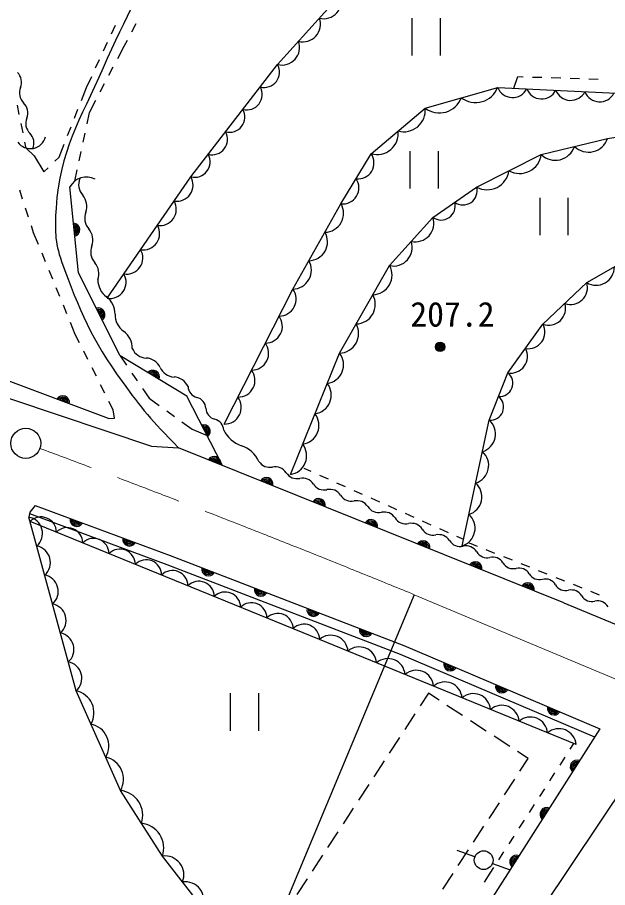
# Model space of a CAD drawing. Units: millimetres, scale not verified. Extents: x 40000 to 680000, y 20000 to 380000.
# Drawn here: x 441512 to 472954, y 271612 to 317934 of the extents above; entities that cross this region are included whole.
import ezdxf
from ezdxf.enums import TextEntityAlignment as Align

# ---------------------------------------------------------------- set-up
doc = ezdxf.new("R2010")
doc.units = ezdxf.units.MM
doc.header["$LTSCALE"] = 1000
doc.linetypes.add('CHAIN', pattern=[18.5, 12, -1.5, 3.5, -1.5])
for name, color, linetype, lineweight in [('M-BGD', 7, 'Continuous', 25), ('M-BGD-EXST', 7, 'Continuous', 25), ('M-BMK', 2, 'CHAIN', 13), ('M-BMK-SRVR', 3, 'Continuous', 25)]:
    doc.layers.add(name, color=color, linetype=linetype, lineweight=lineweight)
doc.styles.add('ＭＳ ゴシック', font='')
doc.styles.get('ＭＳ ゴシック').set_extended_font_data('MS Gothic')

msp = doc.modelspace()

# ---------------------------------------------------------------- linework, layer by layer
at = {"layer": 'M-BGD'}
for p, q in [((462529, 317901), (462529, 315901)), ((464029, 317901), (464029, 315901)), ((446527, 317062), (446738, 317515)), ((447605, 317174), (447835, 317618)), ((446104, 316155), (446316, 316609)), ((446855, 315738), (447200, 316396)), ((447200, 316396), (447374, 316731)), ((445681, 315249), (445893, 315702)), ((446391, 314852), (446623, 315295)), ((445192, 314201), (445470, 314796)), ((467957, 314165), (468174, 314784)), ((468174, 314784), (468456, 314775)), ((468956, 314760), (469455, 314745)), ((469955, 314729), (470455, 314714)), ((470955, 314699), (471455, 314684)), ((471954, 314668), (472454, 314653)), ((444920, 313508), (445192, 314201)), ((445927, 313966), (446159, 314409)), ((441614, 312769), (441514, 313259)), ((445351, 312865), (445695, 313523)), ((444555, 312577), (444738, 313042)), ((445222, 312264), (445351, 312865)), ((441815, 311789), (441714, 312279)), ((444190, 311646), (444373, 312111)), ((445013, 311286), (445118, 311775)), ((441980, 310978), (441915, 311299)), ((441980, 310978), (442406, 310567)), ((443735, 310487), (444007, 311180)), ((462421, 310822), (462421, 308822)), ((463921, 310822), (463921, 308822)), ((442406, 310567), (442919, 309718)), ((443509, 310274), (443735, 310487)), ((444804, 310308), (444908, 310797)), ((442919, 309718), (443145, 309931)), ((444571, 309219), (444699, 309820)), ((441793, 308259), (441637, 308734)), ((469338, 308337), (469338, 306337)), ((470838, 308337), (470838, 306337)), ((442105, 307309), (441949, 307784)), ((442379, 306473), (442261, 306834)), ((442635, 305850), (442379, 306473)), ((443014, 304924), (442825, 305387)), ((443393, 303999), (443204, 304462)), ((446361, 296588), (427491, 303657)), ((443772, 303074), (443583, 303536)), ((444152, 302148), (443962, 302611)), ((444597, 301062), (444341, 301686)), ((444820, 300616), (444597, 301062)), ((445269, 299722), (445045, 300169)), ((446979, 299926), (447329, 299415)), ((445718, 298829), (445493, 299276)), ((447611, 299003), (447894, 298590)), ((446166, 297935), (445942, 298382)), ((448176, 298178), (448526, 297667)), ((446614, 297043), (446391, 297488)), ((448526, 297667), (449062, 297280)), ((446694, 296594), (446614, 297043)), ((449468, 296988), (449873, 296696)), ((446361, 296588), (446694, 296594)), ((450279, 296404), (450815, 296017)), ((450815, 296017), (451614, 295680)), ((470627, 286762), (450098, 295030)), ((456780, 293940), (457146, 293776)), ((457603, 293573), (458060, 293369)), ((458516, 293166), (458973, 292962)), ((459430, 292759), (459886, 292555)), ((460343, 292352), (460800, 292148)), ((461257, 291945), (461713, 291741)), ((462170, 291537), (462627, 291334)), ((463083, 291130), (463540, 290927)), ((463997, 290723), (464453, 290520)), ((464910, 290316), (465277, 290153)), ((465570, 289965), (466007, 289791)), ((466472, 289606), (466937, 289421)), ((467401, 289237), (467866, 289052)), ((468330, 288867), (468795, 288682)), ((469260, 288498), (469724, 288313)), ((470189, 288128), (470653, 287943)), ((471118, 287759), (471583, 287574)), ((472047, 287389), (472512, 287204)), ((452856, 281966), (452856, 279966)), ((454356, 281966), (454356, 279966)), ((463409, 281957), (462967, 281281)), ((463974, 281587), (463409, 281957)), ((465229, 280766), (464393, 281313)), ((462693, 280863), (462146, 280026)), ((466485, 279945), (465648, 280492)), ((472537, 280060), (465172, 268500)), ((461872, 279608), (461325, 278771)), ((467740, 279123), (466903, 279671)), ((467524, 267572), (475076, 278876)), ((470966, 278973), (471162, 279275)), ((468723, 278480), (468158, 278850)), ((468281, 277804), (468723, 278480)), ((470423, 278134), (470695, 278553)), ((461051, 278353), (460503, 277516)), ((469879, 277294), (470151, 277714)), ((460230, 277097), (459682, 276261)), ((467460, 276549), (468008, 277386)), ((469336, 276455), (469608, 276874)), ((466639, 275294), (467186, 276131)), ((459408, 275842), (458861, 275005)), ((468793, 275615), (469064, 276035)), ((468249, 274776), (468521, 275195)), ((465818, 274039), (466365, 274875)), ((458587, 274587), (458040, 273750)), ((467706, 273936), (467977, 274356)), ((457766, 273332), (457218, 272495)), ((464996, 272783), (465544, 273620)), ((467162, 273097), (467434, 273517)), ((466395, 271899), (466695, 272375)), ((466695, 272375), (466890, 272677)), ((456944, 272077), (456397, 271240)), ((464175, 271528), (464723, 272365))]:
    msp.add_line(p, q, dxfattribs=at)
for points in [[(446295, 302981), (450752, 309452), (455376, 315429), (458714, 319128), (471359, 323667), (472992, 324508), (476619, 325589), (480740, 326627)], [(395985, 319692), (394926, 317742), (395284, 317045), (396522, 315832), (403782, 313420), (416877, 306046), (418699, 305157), (448659, 295114), (450098, 295030)], [(452531, 296283), (456181, 303472), (458751, 308011), (460360, 310677), (463230, 313103), (467097, 314208), (476392, 313751), (482264, 313559)], [(456057, 293604), (458675, 300062), (461341, 304721), (463647, 307291), (465976, 308900), (469423, 310629), (472953, 311494), (477541, 312190), (482392, 312791)], [(452439, 294087), (450534, 297765), (446979, 299926), (444769, 304345), (444308, 308914)], [(465201, 289805), (466653, 296491), (467637, 299013), (469511, 301606), (471840, 303816), (474782, 305497), (478073, 306242), (483394, 306573), (491546, 306866)], [(442460, 291954), (442179, 291604), (442127, 291336)], [(442460, 291954), (449645, 289286), (462096, 284498), (472537, 280060)], [(442165, 291527), (449467, 288816), (461907, 284031), (472263, 279630)], [(453527, 267783), (449236, 273291), (447003, 276781), (444641, 282081), (442127, 291336)], [(471274, 279229), (457608, 284825), (442190, 291106)], [(470627, 286762), (485866, 280451), (517775, 267188), (520771, 266203)]]:
    msp.add_lwpolyline(points, dxfattribs=at)
for radius in [250, 204, 159, 114, 68.2, 22.7]:
    msp.add_circle((464028, 300393), radius, dxfattribs=at)
for centre, radius, start, end in [((457832, 318806), 940, 255.825, 20.0364), ((456719, 317573), 940, 255.825, 20.0364), ((455606, 316340), 940, 255.825, 20.0364), ((440987, 314479), 746, 337.9024, 45.2004), ((454659, 315028), 821, 255.2939, 29.2516), ((442369, 313917), 746, 157.9024, 225.2003), ((453735, 313833), 821, 255.2939, 29.2516), ((465921, 314663), 1261, 233.0603, 338.8305), ((467889, 314521), 851, 201.5647, 332.8139), ((469438, 314444), 851, 201.5647, 332.8139), ((463988, 314111), 1261, 233.0603, 338.8305), ((470987, 314368), 851, 201.5647, 332.8139), ((472536, 314292), 851, 201.5647, 332.8139), ((441318, 312859), 746, 337.9024, 45.2004), ((452810, 312637), 821, 255.2939, 29.2516), ((462105, 312980), 1133, 254.1582, 6.25), ((442700, 312297), 746, 157.9024, 225.2003), ((441649, 311239), 746, 337.9024, 45.2004), ((451885, 311442), 821, 255.2939, 29.2516), ((460670, 311767), 1133, 254.1582, 6.25), ((442205, 311769), 822, 215.1699, 346.9705), ((471934, 311837), 1076, 226.1188, 341.4027), ((470168, 311404), 1076, 226.1188, 341.4027), ((450960, 310246), 821, 255.2939, 29.2516), ((459653, 310195), 856, 263.4607, 34.3086), ((468257, 310804), 1179, 241.815, 351.4747), ((445198, 308413), 1021, 63.4886, 150.6316), ((450003, 309013), 867, 260.5053, 30.3869), ((466533, 309939), 1179, 241.815, 351.4747), ((445669, 309053), 894, 159.4881, 220.8091), ((458849, 308862), 856, 263.4607, 34.3086), ((465251, 308704), 751, 234.1609, 15.1064), ((444315, 307884), 894, 339.4881, 40.8091), ((449112, 307719), 867, 260.5053, 30.3869), ((464086, 307900), 751, 234.1609, 15.1064), ((457883, 307504), 1006, 270.6748, 30.2935), ((445990, 307257), 894, 159.4881, 220.8091), ((462702, 306979), 995, 257.9355, 18.2679), ((444485, 306624), 354, 284.5617, 86.9668), ((444485, 306624), 283, 286.7857, 84.7428), ((444485, 306624), 212, 290.532, 80.9965), ((444485, 306624), 142, 298.2438, 73.2848), ((444485, 306624), 100, 308.5614, 62.9671), ((444637, 306089), 894, 339.4881, 40.8091), ((448221, 306425), 867, 260.5053, 30.3869), ((457026, 305991), 1006, 270.6748, 30.2935), ((446312, 305462), 894, 159.4881, 220.8091), ((461549, 305694), 995, 257.9355, 18.2679), ((447329, 305131), 867, 260.5053, 30.3869), ((444958, 304293), 894, 339.4881, 40.8091), ((456170, 304478), 1006, 270.6748, 30.2935), ((460419, 304218), 1050, 271.8251, 28.6216), ((472344, 304642), 968, 238.6447, 0.845), ((446913, 303964), 1117, 179.2046, 233.9255), ((446438, 303836), 867, 260.5053, 30.3869), ((455460, 302934), 900, 269.4705, 36.687), ((470986, 303550), 894, 249.6478, 17.3214), ((445597, 302158), 1117, 359.2047, 53.9254), ((459530, 302665), 1050, 271.8251, 28.6216), ((469822, 302445), 894, 249.6478, 17.3214), ((445826, 302112), 354, 305.3625, 107.7676), ((445826, 302112), 283, 307.5865, 105.5436), ((445826, 302112), 212, 311.3328, 101.7973), ((445826, 302112), 142, 319.0446, 94.0855), ((445826, 302112), 100, 329.3622, 83.7679), ((447831, 302127), 1117, 179.2046, 233.9255), ((454729, 301496), 900, 269.4705, 36.687), ((458642, 301112), 1050, 271.8251, 28.6216), ((468726, 301186), 890, 260.1449, 28.1797), ((446516, 300321), 1117, 359.2047, 53.9254), ((448421, 300667), 868, 204.6557, 266.9361), ((453999, 300059), 900, 269.4705, 36.687), ((467790, 299889), 890, 260.1449, 28.1797), ((448329, 298935), 868, 24.6557, 86.9361), ((457877, 299446), 1009, 278.2146, 37.6463), ((449905, 299658), 868, 204.6557, 266.9361), ((448728, 298799), 354, 337.4933, 139.8985), ((448728, 298799), 283, 339.7173, 137.6744), ((448728, 298799), 212, 343.4636, 133.9281), ((448728, 298799), 142, 351.1754, 126.2164), ((448728, 298799), 100, 1.493, 115.8987), ((449813, 297926), 868, 24.6557, 86.9361), ((453269, 298621), 900, 269.4705, 36.687), ((467197, 298458), 708, 265.7592, 51.5819), ((457222, 297831), 1009, 278.2146, 37.6463), ((451227, 298316), 626, 182.5444, 256.2064), ((443930, 297441), 354, 348.26, 150.6652), ((443930, 297441), 283, 350.4841, 148.4412), ((443930, 297441), 212, 354.2304, 144.6948), ((443930, 297441), 142, 1.9421, 136.9831), ((443930, 297441), 100, 12.2598, 126.6654), ((450928, 297099), 626, 2.5444, 76.2064), ((452539, 297183), 900, 269.4705, 36.687), ((466705, 297197), 708, 265.7592, 51.5819), ((452179, 297155), 626, 182.5444, 256.2064), ((451881, 295938), 626, 2.5444, 76.2064), ((456567, 296217), 1009, 278.2146, 37.6463), ((466001, 295757), 981, 287.1274, 48.3825), ((451438, 295901), 354, 306.1936, 108.5988), ((451438, 295901), 283, 308.4176, 106.3747), ((451438, 295901), 212, 312.164, 102.6284), ((451438, 295901), 142, 319.8757, 94.9167), ((451438, 295901), 100, 330.1934, 84.599), ((453977, 296677), 1633, 205.8031, 250.9298), ((452909, 293590), 1633, 25.8031, 70.9298), ((455913, 294602), 1009, 278.2146, 37.6463), ((465638, 294086), 981, 287.1274, 48.3825), ((451994, 294208), 354, 346.8599, 149.2651), ((451994, 294208), 283, 349.0839, 147.041), ((451994, 294208), 212, 352.8302, 143.2947), ((451994, 294208), 142, 0.542, 135.583), ((451994, 294208), 100, 10.8596, 125.2653), ((454955, 294662), 679, 212.1128, 282.7655), ((455255, 293338), 679, 32.1128, 102.7655), ((456405, 294059), 679, 212.1128, 282.7655), ((454777, 293088), 354, 346.8599, 149.2651), ((454777, 293088), 283, 349.0839, 147.041), ((454777, 293088), 212, 352.8302, 143.2947), ((454777, 293088), 142, 0.542, 135.583), ((456705, 292735), 679, 32.1128, 102.7655), ((454777, 293088), 100, 10.8596, 125.2653), ((457855, 293457), 679, 212.1128, 282.7655), ((458155, 292133), 679, 32.1128, 102.7655), ((465275, 292414), 981, 287.1274, 48.3825), ((457560, 291967), 354, 346.8599, 149.2651), ((459305, 292855), 679, 212.1128, 282.7655), ((457560, 291967), 283, 349.0839, 147.041), ((457560, 291967), 212, 352.8302, 143.2947), ((457560, 291967), 142, 0.542, 135.583), ((457560, 291967), 100, 10.8596, 125.2653), ((459605, 291530), 679, 32.1128, 102.7655), ((460755, 292252), 679, 212.1128, 282.7655), ((461055, 290928), 679, 32.1128, 102.7655), ((464913, 290743), 981, 287.1274, 48.3825), ((441962, 290463), 889, 311.1314, 79.2614), ((442769, 290522), 823, 0.93, 134.7431), ((444665, 291193), 354, 168.4299, 330.8351), ((444665, 291193), 283, 170.654, 328.6111), ((444665, 291193), 212, 174.4003, 324.8647), ((444665, 291193), 142, 182.112, 317.153), ((444665, 291193), 100, 192.4297, 306.8354), ((460342, 290846), 354, 346.8599, 149.2651), ((460342, 290846), 283, 349.0839, 147.041), ((460342, 290846), 212, 352.8302, 143.2947), ((460342, 290846), 142, 0.542, 135.583), ((460342, 290846), 100, 10.8596, 125.2653), ((462205, 291650), 679, 212.1128, 282.7655), ((462505, 290326), 679, 32.1128, 102.7655), ((444171, 289951), 823, 0.93, 134.7431), ((463655, 291047), 679, 212.1128, 282.7655), ((445572, 289380), 823, 0.93, 134.7431), ((447478, 290149), 354, 168.4299, 330.8351), ((447478, 290149), 283, 170.654, 328.6111), ((447478, 290149), 212, 174.4003, 324.8647), ((447478, 290149), 142, 182.112, 317.153), ((447478, 290149), 100, 192.4297, 306.8354), ((463125, 289725), 354, 346.8599, 149.2651), ((463125, 289725), 283, 349.0839, 147.041), ((463955, 289723), 679, 32.1128, 102.7655), ((465105, 290445), 679, 212.1128, 282.7655), ((442381, 288920), 889, 311.1314, 79.2614), ((446974, 288809), 823, 0.93, 134.7431), ((463125, 289725), 212, 352.8302, 143.2947), ((463125, 289725), 142, 0.542, 135.583), ((463125, 289725), 100, 10.8596, 125.2653), ((465405, 289121), 679, 32.1128, 102.7655), ((448376, 288238), 823, 0.93, 134.7431), ((466527, 289809), 637, 210.8577, 283.8512), ((466832, 288571), 637, 30.8577, 103.8512), ((451690, 288558), 354, 167.7611, 330.1663), ((451690, 288558), 283, 169.9852, 327.9423), ((465908, 288604), 354, 346.8599, 149.2651), ((465908, 288604), 283, 349.0839, 147.041), ((465908, 288604), 212, 352.8302, 143.2947), ((465908, 288604), 142, 0.542, 135.583), ((465908, 288604), 100, 10.8596, 125.2653), ((467927, 289225), 637, 210.8577, 283.8512), ((468232, 287987), 637, 30.8577, 103.8512), ((442800, 287378), 889, 311.1314, 79.2614), ((449777, 287667), 823, 0.93, 134.7431), ((451690, 288558), 212, 173.7315, 324.1959), ((451690, 288558), 142, 181.4432, 316.4842), ((451690, 288558), 100, 191.7609, 306.1665), ((469326, 288641), 637, 210.8577, 283.8512), ((451179, 287096), 823, 0.93, 134.7431), ((468691, 287484), 354, 346.8599, 149.2651), ((468691, 287484), 283, 349.0839, 147.041), ((468691, 287484), 212, 352.8302, 143.2947), ((469631, 287403), 637, 30.8577, 103.8512), ((470726, 288057), 637, 210.8577, 283.8512), ((452581, 286525), 823, 0.93, 134.7431), ((454490, 287481), 354, 167.7611, 330.1663), ((454490, 287481), 283, 169.9852, 327.9423), ((454490, 287481), 212, 173.7315, 324.1959), ((454490, 287481), 142, 181.4432, 316.4842), ((454490, 287481), 100, 191.7609, 306.1665), ((468691, 287484), 142, 0.542, 135.583), ((468691, 287484), 100, 10.8596, 125.2653), ((471031, 286819), 637, 30.8577, 103.8512), ((453982, 285954), 823, 0.93, 134.7431), ((472125, 287473), 637, 210.8577, 283.8512), ((472430, 286235), 637, 30.8577, 103.8512), ((443219, 285835), 889, 311.1314, 79.2614), ((457290, 286404), 354, 167.7611, 330.1663), ((457290, 286404), 283, 169.9852, 327.9423), ((457290, 286404), 212, 173.7315, 324.1959), ((457290, 286404), 142, 181.4432, 316.4842), ((457290, 286404), 100, 191.7609, 306.1665), ((455384, 285383), 823, 0.93, 134.7431), ((456786, 284812), 823, 0.93, 134.7431), ((460090, 285327), 354, 167.7611, 330.1663), ((460090, 285327), 283, 169.9852, 327.9423), ((460090, 285327), 212, 173.7315, 324.1959), ((443638, 284293), 889, 311.1314, 79.2614), ((458207, 284123), 923, 5.0097, 130.453), ((460090, 285327), 142, 181.4432, 316.4842), ((460090, 285327), 100, 191.7609, 306.1665), ((459726, 283501), 923, 5.0097, 130.453), ((444057, 282751), 889, 311.1314, 79.2614), ((461244, 282879), 923, 5.0097, 130.453), ((464577, 283502), 354, 165.7696, 328.1748), ((464577, 283502), 283, 167.9936, 325.9507), ((464577, 283502), 212, 171.74, 322.2044), ((464577, 283502), 142, 179.4517, 314.4927), ((462762, 282257), 923, 5.0097, 130.453), ((464577, 283502), 100, 189.7694, 304.175), ((464281, 281636), 923, 5.0097, 130.453), ((467338, 282329), 354, 165.7696, 328.1748), ((467338, 282329), 283, 167.9936, 325.9507), ((467338, 282329), 212, 171.74, 322.2044), ((467338, 282329), 142, 179.4517, 314.4927), ((467338, 282329), 100, 189.7694, 304.175), ((444409, 280919), 1185, 329.3363, 78.7011), ((465799, 281014), 923, 5.0097, 130.453), ((467318, 280392), 923, 5.0097, 130.453), ((470099, 281155), 354, 165.7696, 328.1748), ((470099, 281155), 283, 167.9936, 325.9507), ((470099, 281155), 212, 171.74, 322.2044), ((470099, 281155), 142, 179.4517, 314.4927), ((470099, 281155), 100, 189.7694, 304.175), ((445196, 279152), 1185, 329.3363, 78.7011), ((468836, 279770), 923, 5.0097, 130.453), ((470355, 279149), 923, 5.0097, 130.453), ((445983, 277386), 1185, 329.3363, 78.7011), ((471318, 278046), 354, 66.2954, 228.7006), ((471318, 278046), 283, 68.5195, 226.4766), ((471318, 278046), 212, 72.2658, 222.7302), ((471318, 278046), 142, 79.9775, 215.0185), ((471318, 278046), 100, 90.2952, 204.7008), ((446868, 275465), 1323, 341.0887, 84.1423), ((469706, 275516), 354, 66.2954, 228.7006), ((469706, 275516), 283, 68.5195, 226.4766), ((469706, 275516), 212, 72.2658, 222.7302), ((469706, 275516), 142, 79.9775, 215.0185), ((469706, 275516), 100, 90.2952, 204.7008), ((447985, 273720), 1323, 341.0887, 84.1423), ((468094, 272986), 354, 66.2954, 228.7006), ((449369, 272288), 1012, 338.305, 97.5371), ((468094, 272986), 283, 68.5195, 226.4766), ((468094, 272986), 212, 72.2658, 222.7302), ((468094, 272986), 142, 79.9775, 215.0185), ((468094, 272986), 100, 90.2952, 204.7008), ((450442, 270911), 1012, 338.305, 97.5371)]:
    msp.add_arc(centre, radius, start, end, dxfattribs=at)
msp.add_open_spline([(456629, 336443), (453168, 329584), (452281, 327852), (449549, 322319), (448185, 319558), (447320, 318059), (446074, 315242), (444831, 312432), (443773, 310850), (443574, 307784), (443502, 306671), (443490, 305993), (443870, 304945), (444825, 302314), (445453, 300814), (447091, 298546), (448149, 297081), (448616, 296516), (450098, 295030)], degree=3, knots=[0, 0, 0, 0, 1, 1, 1, 2, 2, 2, 3, 3, 3, 4, 4, 4, 5, 5, 5, 6, 6, 6, 6], dxfattribs=at)
at = {"layer": 'M-BGD-EXST'}
for p, q in [((465881, 273244), (464942, 273586)), ((466820, 272900), (467758, 272553))]:
    msp.add_line(p, q, dxfattribs=at)
msp.add_circle((466351, 273074), 500, dxfattribs=at)
at = {"layer": 'M-BMK'}
msp.add_line((462657, 287205), (533456, 257505), dxfattribs=at)
msp.add_arc((211981, -325283), 661800, 67.74197, 69.59555, dxfattribs=at)
at = {"layer": 'M-BMK-SRVR'}
msp.add_line((462657, 287205), (451098, 259565), dxfattribs=at)
msp.add_circle((441961, 295262), 800, dxfattribs=at)

# ---------------------------------------------------------------- texts
at = {"layer": 'M-BGD', "style": 'ＭＳ ゴシック'}
msp.add_text('207.2', height=1320, dxfattribs=at).set_placement((462442, 301077), align=Align.BOTTOM_LEFT)

doc.saveas('drawing.dxf')
